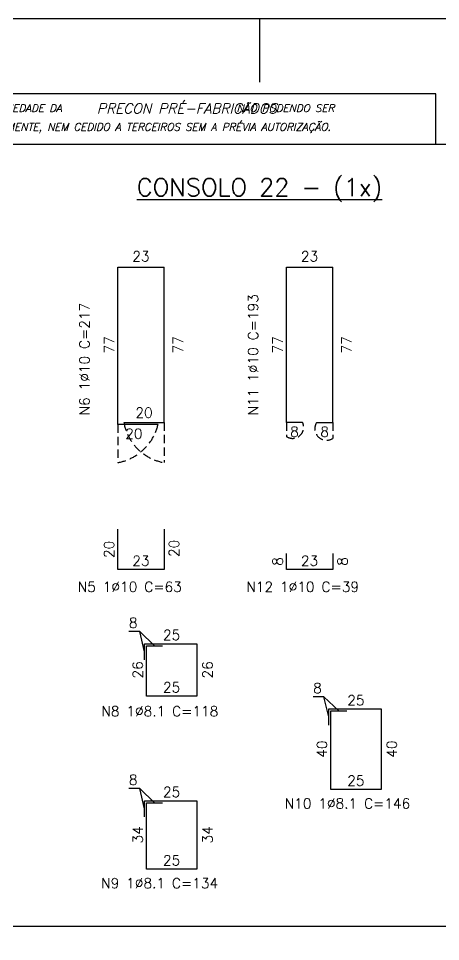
# Model space of a CAD drawing. Header units: centimetres. Extents: x 1658 to 27871, y 8240 to 11444.
# Drawn here: x 18335 to 18964, y 10069 to 11444 of the extents above; entities that cross this region are included whole.
import ezdxf

# ---------------------------------------------------------------- set-up
doc = ezdxf.new("R2010")
doc.units = ezdxf.units.CM
doc.header["$LTSCALE"] = 50
doc.header["$MEASUREMENT"] = 0
doc.header["$PDMODE"] = 67
doc.linetypes.add('HIDDEN', pattern=[0.375, 0.25, -0.125])
for name, color, linetype in [('COTAS-PRECON', 1, 'Continuous'), ('FORMATO-PRECON', 2, 'Continuous'), ('HACHURAS-PRECON', 1, 'Continuous'), ('LINHA-01-PRECON', 1, 'Continuous'), ('LINHA-04-PRECON', 4, 'Continuous'), ('X1', 2, 'Continuous')]:
    doc.layers.add(name, color=color, linetype=linetype)
doc.styles.add('PRECON-ROMANS', font='romans.shx')
doc.styles.add('ROMANS', font='ROMANS.SHX', dxfattribs={"oblique": 15, "height": 3})
doc.styles.get("Standard").update_dxf_attribs({"font": 'romans.shx'})
doc.dimstyles.new('ESC75-25', dxfattribs={"dimscale": 0, "dimtxt": 15, "dimasz": 7, "dimexe": 7, "dimexo": 7, "dimgap": 5.5, "dimtad": 1, "dimdec": 1, "dimlfac": 0.333333, "dimdsep": 46, "dimtxsty": 'Standard', "dimblk": 'ARCHTICK', "dimcen": 0.1, "dimdle": 7, "dimclrd": 256, "dimclre": 256, "dimclrt": 2, "dimadec": 0, "dimazin": 0, "dimtfac": 1, "dimtdec": 1, "dimtix": 1, "dimtmove": 2, "dimatfit": 3, "dimfxl": 1, "dimarcsym": 0})
doc.dimstyles.new('ESC75-75', dxfattribs={"dimscale": 0, "dimtxt": 15, "dimasz": 7, "dimexe": 7, "dimexo": 7, "dimgap": 5.5, "dimtad": 1, "dimdec": 1, "dimdsep": 46, "dimtxsty": 'Standard', "dimblk": 'ARCHTICK', "dimcen": 0.1, "dimdle": 7, "dimclrd": 256, "dimclre": 256, "dimclrt": 2, "dimadec": 0, "dimazin": 0, "dimtfac": 1, "dimtdec": 1, "dimtix": 1, "dimtmove": 2, "dimatfit": 3, "dimfxl": 1, "dimarcsym": 0})

# ---------------------------------------------------------------- blocks, each defined once
blk = doc.blocks.new('A$C2E607E54')
at = {"layer": 'FORMATO-PRECON', "color": 6}
blk.add_line((1835, 4050), (685, 4050), dxfattribs=at)
at = {"layer": 'FORMATO-PRECON'}
for points in [[(0, 4200), (2970, 4200), (2970, 0), (0, 0)], [(685, 3950), (1835, 3950), (1835, 4050), (685, 4050)]]:
    blk.add_lwpolyline(points, close=True, dxfattribs=at)
blk.add_lwpolyline([(1485, 4200), (1485, 4073.6)], dxfattribs=at)
at = {"layer": 'FORMATO-PRECON', "color": 6}
blk.add_lwpolyline([(100, 3950), (2870, 3950), (2870, 100), (100, 100)], close=True, dxfattribs=at)
at = {"layer": 'FORMATO-PRECON', "color": 3, "style": 'ROMANS', "oblique": 15}
blk.add_text('PRECON PRÉ-FABRICADOS', height=20, dxfattribs=at).set_placement((1162, 4011.3))
at = {"layer": 'FORMATO-PRECON', "style": 'ROMANS', "oblique": 15}
for s, p in [('ESTE DESENHO É DE PROPRIEDADE DA                            NÃO PODENDO SER', (700.8, 4014.4)), ('COPIADO PARCIAL OU TOTALMENTE, NEM CEDIDO A TERCEIROS SEM A PRÉVIA AUTORIZAÇÃO.', (700.8, 3977))]:
    blk.add_text(s, height=15, dxfattribs=at).set_placement(p)
blk = doc.blocks.new('*D425')
at = {"layer": 'Defpoints', "color": 0, "linetype": 'Continuous', "transparency": 16777216}
for p in [(18483.3, 10682.9), (18483.3, 10682.9), (18483.3, 10622.9)]:
    blk.add_point(p, dxfattribs=at)
at = {"layer": 'LINHA-01-PRECON', "color": 2, "linetype": 'Continuous', "transparency": 16777216, "insert": (18470.3, 10652.9), "char_height": 15, "attachment_point": 5, "rotation": 90}
blk.add_mtext('20', dxfattribs=at)
blk = doc.blocks.new('_ArchTick')
at = {"color": 0, "linetype": 'ByBlock', "const_width": 0.15}
blk.add_lwpolyline([(-0.5, -0.5), (0.5, 0.5)], dxfattribs=at)
blk = doc.blocks.new('*D426')
at = {"layer": 'Defpoints', "color": 0, "linetype": 'Continuous', "transparency": 16777216}
for p in [(18483.3, 10622.9), (18483.3, 10622.9), (18552.3, 10622.9)]:
    blk.add_point(p, dxfattribs=at)
at = {"layer": 'LINHA-01-PRECON', "color": 2, "linetype": 'Continuous', "transparency": 16777216, "insert": (18517.8, 10635.9), "char_height": 15, "attachment_point": 5}
blk.add_mtext('23', dxfattribs=at)
blk = doc.blocks.new('*D427')
at = {"layer": 'Defpoints', "color": 0, "linetype": 'Continuous', "transparency": 16777216}
for p in [(18552.3, 10682.9), (18552.3, 10682.9), (18552.3, 10622.9)]:
    blk.add_point(p, dxfattribs=at)
at = {"layer": 'LINHA-01-PRECON', "color": 2, "linetype": 'Continuous', "transparency": 16777216, "insert": (18567, 10654.4), "char_height": 15, "attachment_point": 5, "rotation": 90}
blk.add_mtext('20', dxfattribs=at)
blk = doc.blocks.new('*D428')
at = {"layer": 'Defpoints', "color": 0, "linetype": 'Continuous', "transparency": 16777216}
for p in [(18526, 10434.3), (18601, 10434.3), (18601, 10434.3)]:
    blk.add_point(p, dxfattribs=at)
at = {"layer": 'LINHA-01-PRECON', "color": 2, "linetype": 'Continuous', "transparency": 16777216, "insert": (18563.5, 10447.3), "char_height": 15, "attachment_point": 5}
blk.add_mtext('25', dxfattribs=at)
blk = doc.blocks.new('*D429')
at = {"layer": 'Defpoints', "color": 0, "linetype": 'Continuous', "transparency": 16777216}
for p in [(18601, 10512.3), (18601, 10512.3), (18601, 10434.3)]:
    blk.add_point(p, dxfattribs=at)
at = {"layer": 'LINHA-01-PRECON', "color": 2, "linetype": 'Continuous', "transparency": 16777216, "insert": (18616.9, 10473.3), "char_height": 15, "attachment_point": 5, "rotation": 90}
blk.add_mtext('26', dxfattribs=at)
blk = doc.blocks.new('*D430')
at = {"layer": 'Defpoints', "color": 0, "linetype": 'Continuous', "transparency": 16777216}
for p in [(18526, 10512.3), (18526, 10512.3), (18601, 10512.3)]:
    blk.add_point(p, dxfattribs=at)
at = {"layer": 'LINHA-01-PRECON', "color": 2, "linetype": 'Continuous', "transparency": 16777216, "insert": (18563.5, 10525.3), "char_height": 15, "attachment_point": 5}
blk.add_mtext('25', dxfattribs=at)
blk = doc.blocks.new('*D431')
at = {"layer": 'Defpoints', "color": 0, "linetype": 'Continuous', "transparency": 16777216}
for p in [(18526, 10512.3), (18526, 10512.3), (18526, 10434.3)]:
    blk.add_point(p, dxfattribs=at)
at = {"layer": 'LINHA-01-PRECON', "color": 2, "linetype": 'Continuous', "transparency": 16777216, "insert": (18513, 10473.3), "char_height": 15, "attachment_point": 5, "rotation": 90}
blk.add_mtext('26', dxfattribs=at)
blk = doc.blocks.new('*D432')
at = {"layer": 'Defpoints', "color": 0, "linetype": 'Continuous', "transparency": 16777216}
for p in [(18526, 10176.5), (18601, 10176.5), (18601, 10176.5)]:
    blk.add_point(p, dxfattribs=at)
at = {"layer": 'LINHA-01-PRECON', "color": 2, "linetype": 'Continuous', "transparency": 16777216, "insert": (18563.5, 10189.5), "char_height": 15, "attachment_point": 5}
blk.add_mtext('25', dxfattribs=at)
blk = doc.blocks.new('*D433')
at = {"layer": 'Defpoints', "color": 0, "linetype": 'Continuous', "transparency": 16777216}
for p in [(18601, 10278.4), (18601, 10278.4), (18601, 10176.5)]:
    blk.add_point(p, dxfattribs=at)
at = {"layer": 'LINHA-01-PRECON', "color": 2, "linetype": 'Continuous', "transparency": 16777216, "insert": (18616.9, 10227.5), "char_height": 15, "attachment_point": 5, "rotation": 90}
blk.add_mtext('34', dxfattribs=at)
blk = doc.blocks.new('*D434')
at = {"layer": 'Defpoints', "color": 0, "linetype": 'Continuous', "transparency": 16777216}
for p in [(18526, 10278.4), (18526, 10278.4), (18601, 10278.4)]:
    blk.add_point(p, dxfattribs=at)
at = {"layer": 'LINHA-01-PRECON', "color": 2, "linetype": 'Continuous', "transparency": 16777216, "insert": (18563.5, 10291.4), "char_height": 15, "attachment_point": 5}
blk.add_mtext('25', dxfattribs=at)
blk = doc.blocks.new('*D435')
at = {"layer": 'Defpoints', "color": 0, "linetype": 'Continuous', "transparency": 16777216}
for p in [(18526, 10278.4), (18526, 10278.4), (18526, 10176.5)]:
    blk.add_point(p, dxfattribs=at)
at = {"layer": 'LINHA-01-PRECON', "color": 2, "linetype": 'Continuous', "transparency": 16777216, "insert": (18513, 10227.5), "char_height": 15, "attachment_point": 5, "rotation": 90}
blk.add_mtext('34', dxfattribs=at)
blk = doc.blocks.new('*D445')
at = {"layer": 'Defpoints', "color": 0, "linetype": 'Continuous', "transparency": 16777216}
for p in [(18483.3, 10842.2), (18543.3, 10842.2), (18543.3, 10842.2)]:
    blk.add_point(p, dxfattribs=at)
at = {"layer": 'LINHA-01-PRECON', "color": 2, "linetype": 'Continuous', "transparency": 16777216, "insert": (18507.3, 10825.2), "char_height": 15, "attachment_point": 5}
blk.add_mtext('20', dxfattribs=at)
blk = doc.blocks.new('*D446')
at = {"layer": 'Defpoints', "color": 0, "linetype": 'Continuous', "transparency": 16777216}
for p in [(18483.3, 11073.2), (18483.3, 11073.2), (18483.3, 10842.2)]:
    blk.add_point(p, dxfattribs=at)
at = {"layer": 'LINHA-01-PRECON', "color": 2, "linetype": 'Continuous', "transparency": 16777216, "insert": (18470.3, 10957.7), "char_height": 15, "attachment_point": 5, "rotation": 90}
blk.add_mtext('77', dxfattribs=at)
blk = doc.blocks.new('*D447')
at = {"layer": 'Defpoints', "color": 0, "linetype": 'Continuous', "transparency": 16777216}
for p in [(18483.3, 11073.2), (18552.3, 11073.2), (18552.3, 11073.2)]:
    blk.add_point(p, dxfattribs=at)
at = {"layer": 'LINHA-01-PRECON', "color": 2, "linetype": 'Continuous', "transparency": 16777216, "insert": (18517.8, 11089.5), "char_height": 15, "attachment_point": 5}
blk.add_mtext('23', dxfattribs=at)
blk = doc.blocks.new('*D448')
at = {"layer": 'Defpoints', "color": 0, "linetype": 'Continuous', "transparency": 16777216}
for p in [(18492.3, 10842.2), (18492.3, 10842.2), (18552.3, 10842.2)]:
    blk.add_point(p, dxfattribs=at)
at = {"layer": 'LINHA-01-PRECON', "color": 2, "linetype": 'Continuous', "transparency": 16777216, "insert": (18522.4, 10856.6), "char_height": 15, "attachment_point": 5}
blk.add_mtext('20', dxfattribs=at)
blk = doc.blocks.new('*D449')
at = {"layer": 'Defpoints', "color": 0, "linetype": 'Continuous', "transparency": 16777216}
for p in [(18552.3, 11073.2), (18552.3, 11073.2), (18552.3, 10842.2)]:
    blk.add_point(p, dxfattribs=at)
at = {"layer": 'LINHA-01-PRECON', "color": 2, "linetype": 'Continuous', "transparency": 16777216, "insert": (18573, 10957.7), "char_height": 15, "attachment_point": 5, "rotation": 90}
blk.add_mtext('77', dxfattribs=at)
blk = doc.blocks.new('*D458')
at = {"layer": 'Defpoints', "color": 0, "linetype": 'Continuous', "transparency": 16777216}
for p in [(18800.4, 10295.3), (18875.4, 10295.3), (18875.4, 10295.3)]:
    blk.add_point(p, dxfattribs=at)
at = {"layer": 'LINHA-01-PRECON', "color": 2, "linetype": 'Continuous', "transparency": 16777216, "insert": (18837.9, 10308.3), "char_height": 15, "attachment_point": 5}
blk.add_mtext('25', dxfattribs=at)
blk = doc.blocks.new('*D459')
at = {"layer": 'Defpoints', "color": 0, "linetype": 'Continuous', "transparency": 16777216}
for p in [(18875.4, 10415.1), (18875.4, 10415.1), (18875.4, 10295.3)]:
    blk.add_point(p, dxfattribs=at)
at = {"layer": 'LINHA-01-PRECON', "color": 2, "linetype": 'Continuous', "transparency": 16777216, "insert": (18891.4, 10355.2), "char_height": 15, "attachment_point": 5, "rotation": 90}
blk.add_mtext('40', dxfattribs=at)
blk = doc.blocks.new('*D460')
at = {"layer": 'Defpoints', "color": 0, "linetype": 'Continuous', "transparency": 16777216}
for p in [(18800.4, 10415.1), (18800.4, 10415.1), (18875.4, 10415.1)]:
    blk.add_point(p, dxfattribs=at)
at = {"layer": 'LINHA-01-PRECON', "color": 2, "linetype": 'Continuous', "transparency": 16777216, "insert": (18837.9, 10428.1), "char_height": 15, "attachment_point": 5}
blk.add_mtext('25', dxfattribs=at)
blk = doc.blocks.new('*D461')
at = {"layer": 'Defpoints', "color": 0, "linetype": 'Continuous', "transparency": 16777216}
for p in [(18800.4, 10415.1), (18800.4, 10415.1), (18800.4, 10295.3)]:
    blk.add_point(p, dxfattribs=at)
at = {"layer": 'LINHA-01-PRECON', "color": 2, "linetype": 'Continuous', "transparency": 16777216, "insert": (18787.4, 10355.2), "char_height": 15, "attachment_point": 5, "rotation": 90}
blk.add_mtext('40', dxfattribs=at)
blk = doc.blocks.new('*D577')
at = {"layer": 'Defpoints', "color": 0, "linetype": 'Continuous', "transparency": 16777216}
for p in [(18734.4, 10646.9), (18734.4, 10646.9), (18734.4, 10622.9)]:
    blk.add_point(p, dxfattribs=at)
at = {"layer": 'LINHA-01-PRECON', "color": 2, "linetype": 'Continuous', "transparency": 16777216, "insert": (18721.4, 10634.9), "char_height": 15, "attachment_point": 5, "rotation": 90}
blk.add_mtext('8', dxfattribs=at)
blk = doc.blocks.new('*D578')
at = {"layer": 'Defpoints', "color": 0, "linetype": 'Continuous', "transparency": 16777216}
for p in [(18734.4, 10622.9), (18734.4, 10622.9), (18803.4, 10622.9)]:
    blk.add_point(p, dxfattribs=at)
at = {"layer": 'LINHA-01-PRECON', "color": 2, "linetype": 'Continuous', "transparency": 16777216, "insert": (18768.9, 10635.9), "char_height": 15, "attachment_point": 5}
blk.add_mtext('23', dxfattribs=at)
blk = doc.blocks.new('*D579')
at = {"layer": 'Defpoints', "color": 0, "linetype": 'Continuous', "transparency": 16777216}
for p in [(18803.4, 10646.9), (18803.4, 10646.9), (18803.4, 10622.9)]:
    blk.add_point(p, dxfattribs=at)
at = {"layer": 'LINHA-01-PRECON', "color": 2, "linetype": 'Continuous', "transparency": 16777216, "insert": (18818.1, 10634.9), "char_height": 15, "attachment_point": 5, "rotation": 90}
blk.add_mtext('8', dxfattribs=at)
blk = doc.blocks.new('*D580')
at = {"layer": 'Defpoints', "color": 0, "linetype": 'Continuous', "transparency": 16777216}
for p in [(18734.4, 10842.2), (18758.4, 10842.2), (18758.4, 10842.2)]:
    blk.add_point(p, dxfattribs=at)
at = {"layer": 'LINHA-01-PRECON', "color": 2, "linetype": 'Continuous', "transparency": 16777216, "insert": (18746.4, 10828.2), "char_height": 15, "attachment_point": 5}
blk.add_mtext('8', dxfattribs=at)
blk = doc.blocks.new('*D581')
at = {"layer": 'Defpoints', "color": 0, "linetype": 'Continuous', "transparency": 16777216}
for p in [(18734.4, 11073.2), (18734.4, 11073.2), (18734.4, 10842.2)]:
    blk.add_point(p, dxfattribs=at)
at = {"layer": 'LINHA-01-PRECON', "color": 2, "linetype": 'Continuous', "transparency": 16777216, "insert": (18721.4, 10957.7), "char_height": 15, "attachment_point": 5, "rotation": 90}
blk.add_mtext('77', dxfattribs=at)
blk = doc.blocks.new('*D582')
at = {"layer": 'Defpoints', "color": 0, "linetype": 'Continuous', "transparency": 16777216}
for p in [(18734.4, 11073.2), (18803.4, 11073.2), (18803.4, 11073.2)]:
    blk.add_point(p, dxfattribs=at)
at = {"layer": 'LINHA-01-PRECON', "color": 2, "linetype": 'Continuous', "transparency": 16777216, "insert": (18768.9, 11089.5), "char_height": 15, "attachment_point": 5}
blk.add_mtext('23', dxfattribs=at)
blk = doc.blocks.new('*D583')
at = {"layer": 'Defpoints', "color": 0, "linetype": 'Continuous', "transparency": 16777216}
for p in [(18803.4, 11073.2), (18803.4, 11073.2), (18803.4, 10842.2)]:
    blk.add_point(p, dxfattribs=at)
at = {"layer": 'LINHA-01-PRECON', "color": 2, "linetype": 'Continuous', "transparency": 16777216, "insert": (18824.1, 10957.7), "char_height": 15, "attachment_point": 5, "rotation": 90}
blk.add_mtext('77', dxfattribs=at)
blk = doc.blocks.new('*D584')
at = {"layer": 'Defpoints', "color": 0, "linetype": 'Continuous', "transparency": 16777216}
for p in [(18779.4, 10842.2), (18779.4, 10842.2), (18803.4, 10842.2)]:
    blk.add_point(p, dxfattribs=at)
at = {"layer": 'LINHA-01-PRECON', "color": 2, "linetype": 'Continuous', "transparency": 16777216, "insert": (18791.4, 10828.2), "char_height": 15, "attachment_point": 5}
blk.add_mtext('8', dxfattribs=at)

msp = doc.modelspace()

# ---------------------------------------------------------------- linework, layer by layer
at = {"layer": 'COTAS-PRECON', "linetype": 'HIDDEN'}
for p, q in [((18483.32, 10839.17), (18483.32, 10782.17)), ((18552.32, 10842.17), (18552.32, 10782.17)), ((18734.43, 10842.17), (18734.43, 10821.17)), ((18803.43, 10842.17), (18803.43, 10818.17))]:
    msp.add_line(p, q, dxfattribs=at)
for centre, radius, start, end in [((18469.88, 10856.39), 75.43, 280.26278, 346.79962), ((18564.91, 10854.76), 73.68, 189.84047, 260.15953), ((18743.73, 10834.76), 16.46, 235.61175, 26.7601), ((18794.26, 10832.99), 17.43, 148.23627, 301.76373)]:
    msp.add_arc(centre, radius, start, end, dxfattribs=at)
at = {"layer": 'LINHA-01-PRECON'}
msp.add_line((19733.21, 10091.12), (17655.71, 10091.12), dxfattribs=at)
at = {"layer": 'LINHA-04-PRECON'}
for p, q in [((18483.32, 10839.17), (18483.32, 11073.17)), ((18483.32, 11073.17), (18552.32, 11073.17)), ((18552.32, 10842.17), (18552.32, 11073.17)), ((18734.43, 10842.17), (18734.43, 11073.17)), ((18734.43, 11073.17), (18803.43, 11073.17)), ((18803.43, 10842.17), (18803.43, 11073.17)), ((18543.32, 10839.17), (18483.32, 10839.17)), ((18492.32, 10842.17), (18552.32, 10842.17)), ((18758.43, 10842.17), (18734.43, 10842.17)), ((18779.43, 10842.17), (18803.43, 10842.17))]:
    msp.add_line(p, q, dxfattribs=at)
for points in [[(18552.32, 10682.91), (18552.32, 10622.91), (18483.32, 10622.91), (18483.32, 10682.91)], [(18803.43, 10646.91), (18803.43, 10622.91), (18734.43, 10622.91), (18734.43, 10646.91)], [(18522.97, 10488.27), (18522.97, 10512.27), (18600.97, 10512.27), (18600.97, 10434.26), (18525.97, 10434.26), (18525.97, 10509.27), (18549.97, 10509.27)], [(18797.41, 10391.12), (18797.41, 10415.12), (18875.41, 10415.12), (18875.41, 10295.26), (18800.41, 10295.26), (18800.41, 10412.12), (18824.41, 10412.12)], [(18522.97, 10254.42), (18522.97, 10278.42), (18600.97, 10278.42), (18600.97, 10176.49), (18525.97, 10176.49), (18525.97, 10275.42), (18549.97, 10275.42)]]:
    msp.add_lwpolyline(points, dxfattribs=at)

# ---------------------------------------------------------------- block references
at = {"layer": 'HACHURAS-PRECON', "xscale": 0.7499999999999996, "yscale": 0.7499999999999996, "zscale": 0.7499999999999996}
msp.add_blockref('A$C2E607E54', (17580.71, 8293.94), dxfattribs=at)

# ---------------------------------------------------------------- texts
at = {"layer": 'LINHA-01-PRECON', "color": 4, "insert": (18694.46, 11188.16), "char_height": 26.25, "attachment_point": 5}
msp.add_mtext('{\\LCONSOLO 22 - (1x)}', dxfattribs=at)
at = {"layer": 'LINHA-01-PRECON', "color": 2, "linetype": 'Continuous', "char_height": 15, "attachment_point": 5}
for insert in [(18506.31, 10543.36), (18780.75, 10446.21), (18506.31, 10309.51)]:
    msp.add_mtext('8', dxfattribs=dict(at, insert=insert))
at = {"layer": 'X1', "style": 'PRECON-ROMANS'}
for s, p in [('N11 1%%C10 C=193', (18692.37, 10852.47)), ('N6 1%%C10 C=217', (18441.25, 10852.47))]:
    msp.add_text(s, height=15, rotation=90, dxfattribs=at).set_placement(p)
for s, p in [('N5 1%%C10 C=63', (18423.73, 10589.6)), ('N12 1%%C10 C=39', (18674.84, 10589.6)), ('N8 1%%C8.1 C=118', (18458.84, 10404.19)), ('N10 1%%C8.1 C=146', (18731.83, 10266.69)), ('N9 1%%C8.1 C=134', (18458.54, 10147.92))]:
    msp.add_text(s, height=15, dxfattribs=at).set_placement(p)

# ---------------------------------------------------------------- dimensions: what is measured, and where the dimension line sits
at = {"layer": 'LINHA-01-PRECON', "linetype": 'Continuous'}
for base, p1, p2, angle, picture, middle in [((18552.32, 11073.17), (18483.32, 11073.17), (18552.32, 11073.17), 180, '*D447', (18517.82, 11089.49)), ((18803.43, 11073.17), (18734.43, 11073.17), (18803.43, 11073.17), 180, '*D582', (18768.93, 11089.49)), ((18552.32, 11073.17), (18552.32, 10842.17), (18552.32, 11073.17), 90, '*D449', (18573.03, 10957.67)), ((18803.43, 11073.17), (18803.43, 10842.17), (18803.43, 11073.17), 90, '*D583', (18824.14, 10957.67)), ((18543.32, 10842.17), (18483.32, 10842.17), (18543.32, 10842.17), 180, '*D445', (18507.32, 10825.25)), ((18758.43, 10842.17), (18734.43, 10842.17), (18758.43, 10842.17), 180, '*D580', (18746.43, 10828.25)), ((18552.32, 10682.91), (18552.32, 10622.91), (18552.32, 10682.91), 90, '*D427', (18567.03, 10654.41)), ((18803.43, 10646.91), (18803.43, 10622.91), (18803.43, 10646.91), 90, '*D579', (18818.15, 10634.91)), ((18600.97, 10512.27), (18600.97, 10434.26), (18600.97, 10512.27), 90, '*D429', (18616.93, 10473.27)), ((18875.41, 10415.12), (18875.41, 10295.26), (18875.41, 10415.12), 90, '*D459', (18891.37, 10355.19)), ((18600.97, 10278.42), (18600.97, 10176.49), (18600.97, 10278.42), 90, '*D433', (18616.93, 10227.46))]:
    dim = msp.add_linear_dim(base=base, p1=p1, p2=p2, angle=angle, dimstyle='ESC75-25', override={"dimscale": 1, "dimse1": 1, "dimse2": 1, "dimsd1": 1, "dimsd2": 1}, dxfattribs=at)
    dim.commit()
    dim.dimension.update_dxf_attribs({"geometry": picture, "text_midpoint": middle, "dimtype": 160})
for base, p1, p2, angle, picture, middle in [((18483.32, 11073.17), (18483.32, 10842.17), (18483.32, 11073.17), 90, '*D446', (18470.32, 10957.67)), ((18734.43, 11073.17), (18734.43, 10842.17), (18734.43, 11073.17), 90, '*D581', (18721.43, 10957.67)), ((18483.32, 10682.91), (18483.32, 10622.91), (18483.32, 10682.91), 90, '*D425', (18470.32, 10652.91)), ((18483.32, 10622.91), (18552.32, 10622.91), (18483.32, 10622.91), 180, '*D426', (18517.82, 10635.91)), ((18734.43, 10646.91), (18734.43, 10622.91), (18734.43, 10646.91), 90, '*D577', (18721.43, 10634.91)), ((18734.43, 10622.91), (18803.43, 10622.91), (18734.43, 10622.91), 180, '*D578', (18768.93, 10635.91)), ((18525.97, 10512.27), (18525.97, 10434.26), (18525.97, 10512.27), 90, '*D431', (18512.97, 10473.27)), ((18800.41, 10415.12), (18800.41, 10295.26), (18800.41, 10415.12), 90, '*D461', (18787.41, 10355.19)), ((18525.97, 10278.42), (18525.97, 10176.49), (18525.97, 10278.42), 90, '*D435', (18512.97, 10227.46))]:
    dim = msp.add_linear_dim(base=base, p1=p1, p2=p2, angle=angle, dimstyle='ESC75-25', override={"dimscale": 1, "dimse1": 1, "dimse2": 1, "dimsd1": 1, "dimsd2": 1}, dxfattribs=at)
    dim.commit()
    dim.dimension.update_dxf_attribs({"geometry": picture, "text_midpoint": middle})
for base, p1, p2, picture, middle in [((18492.32, 10842.17), (18552.32, 10842.17), (18492.32, 10842.17), '*D448', (18522.36, 10856.6)), ((18779.43, 10842.17), (18803.43, 10842.17), (18779.43, 10842.17), '*D584', (18791.43, 10828.25))]:
    dim = msp.add_linear_dim(base=base, p1=p1, p2=p2, dimstyle='ESC75-25', override={"dimscale": 1, "dimse1": 1, "dimse2": 1, "dimsd1": 1, "dimsd2": 1}, dxfattribs=at)
    dim.commit()
    dim.dimension.update_dxf_attribs({"geometry": picture, "text_midpoint": middle, "dimtype": 160})
for base, p1, p2, picture, middle in [((18525.97, 10512.27), (18600.97, 10512.27), (18525.97, 10512.27), '*D430', (18563.47, 10525.27)), ((18600.97, 10434.26), (18525.97, 10434.26), (18600.97, 10434.26), '*D428', (18563.47, 10447.26)), ((18800.41, 10415.12), (18875.41, 10415.12), (18800.41, 10415.12), '*D460', (18837.91, 10428.12)), ((18875.41, 10295.26), (18800.41, 10295.26), (18875.41, 10295.26), '*D458', (18837.91, 10308.26)), ((18525.97, 10278.42), (18600.97, 10278.42), (18525.97, 10278.42), '*D434', (18563.47, 10291.42)), ((18600.97, 10176.49), (18525.97, 10176.49), (18600.97, 10176.49), '*D432', (18563.47, 10189.49))]:
    dim = msp.add_linear_dim(base=base, p1=p1, p2=p2, dimstyle='ESC75-25', override={"dimscale": 1, "dimse1": 1, "dimse2": 1, "dimsd1": 1, "dimsd2": 1}, dxfattribs=at)
    dim.commit()
    dim.dimension.update_dxf_attribs({"geometry": picture, "text_midpoint": middle})

# ---------------------------------------------------------------- leaders
for points in [[(18522.97, 10500.27), (18515.93, 10530.28), (18499.83, 10530.28)], [(18537.97, 10509.27), (18515.93, 10530.28)], [(18797.41, 10403.12), (18790.36, 10433.13), (18774.27, 10433.13)], [(18812.41, 10412.12), (18790.36, 10433.13)], [(18522.97, 10266.42), (18515.93, 10296.43), (18499.83, 10296.43)], [(18537.97, 10275.42), (18515.93, 10296.43)]]:
    msp.add_leader(points, dimstyle='ESC75-75', override={"dimscale": 1, "dimtad": 0}, dxfattribs=at)

doc.saveas('drawing.dxf')
